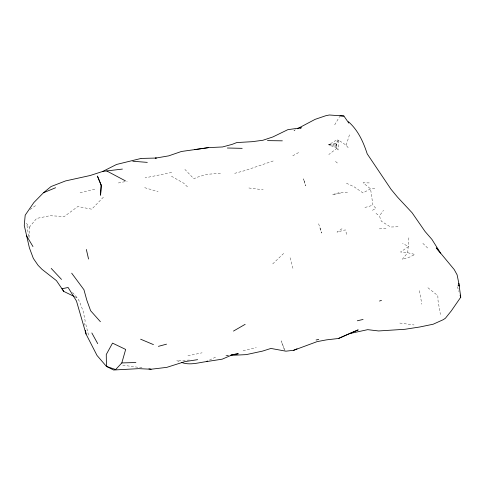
<?xml version="1.0" encoding="UTF-8"?>
<svg xmlns="http://www.w3.org/2000/svg" width="485" height="485" viewBox="0 0 485 485"><rect width="100%" height="100%" fill="white"/><g stroke="black" fill="none" stroke-linecap="round" stroke-linejoin="round"><path stroke-width="0.36" stroke-dasharray="2.42 1.82" d="M29.088 237.577L29.276 227.307L26.645 223.506L28.845 237.414M348.175 147.707L346.169 145.227L338.518 140.098L338.063 149.986L335.675 146.306L335.499 143.596L328.781 144.742L337.445 139.474L336.645 143.827L337.039 148.186L328.794 154.545M408.879 237.808L407.721 252.727L402.138 259.451L409.886 256.977L414.911 254.431L407.721 252.727L400.531 252.006L408.467 246.623L402.568 243.282M346.169 145.227L349.849 133.642M338.518 140.098L336.645 143.827L337.039 148.186L328.775 144.833L335.675 146.306M334.692 124.887L339.658 116.485M398.033 226.762L390.631 227.022L381.319 221.227L379.416 215.952L383.502 210.32M29.276 227.307L36.599 218.438L49.906 215.734L64.372 216.492L77.818 206.525L91.726 209.199L103.972 196.595M272.728 263.925L284.434 252.685M30.034 209.441L35.593 205.628M342.004 228.714L337.02 232.109L345.375 229.872L347.011 235.455M372.438 210.32L375.911 208.295L372.929 205.216L370.564 188.847L363.101 182.839L370.534 182.924M292.764 155.812L299.96 151.793M209.514 360.052L216.643 356.602M295.401 129.81L293.934 130.501L295.971 129.756M273.176 160.971L245.149 170.526L234.679 173.345M364.926 207.489L372.929 205.216M94.781 189.229L79.116 193.072M171.696 172.448L145.088 177.874M243.088 350.697L256.28 347.642M187.938 355.778L202.075 352.813M118.364 182.96L127.234 181.232M340.458 193.145L332.401 194.624L340.518 192.29L347.63 192.302M228.853 355.184L225.228 355.741L228.108 355.553M328.781 144.742L336.645 143.827L335.499 143.596L337.002 145.361M374.802 188.362L370.564 188.847L362.98 192.915L354.074 186.798L345.356 182.712M220.463 173.321L206.592 174.339L196.752 177.401L193.879 178.819L184.888 169.404M189.423 360.046L176.752 360.634L180.02 361.852M379.337 228.853L386.878 228.69M122.778 365.223L143.718 368.042M248.908 187.986L263.161 189.787M399.822 323.065L414.032 324.962M144.682 187.677L158.08 191.648M74.872 296.79L77.485 298.057L79.534 301.585L83.275 311.57L85.172 320.985L84.293 323.707L84.548 325.192M171.435 176.213L183.663 183.172L187.683 187.046M376.008 213.376L379.416 215.952M427.916 287.75L437.834 295.638L438.064 300.912L440.404 314.474M335.505 161.456L337.996 163.542M422.853 243.343L428.322 248.672M72.55 292.491L77.485 298.057M285.004 350.673L281.185 340.882L284.319 349.618M320.003 227.974L321.688 233.061L318.19 222.451M457.397 286.702L458.962 291.606M290.091 257.784L293.219 269.339M85.851 324.532L88.864 336.372M419.464 290.679L421.829 304.174M304.022 180.584L303.398 178.838L305.744 185.852L304.022 180.584"/><path stroke-width="0.73" d="M74.223 296.474L63.771 291.418L61.947 288.769L68.112 287.484L76.478 301.033L86.069 334.11L97.006 355.444L106.427 366.387L115.654 369.564L121.814 362.932L125.67 349.436L112.532 343.131L106.263 354.535L106.427 366.387L113.599 370.007L138.674 368.655L151.126 369.224L166.81 367.357L184.858 361.622L197.619 359.664M348.394 121.699C358.082 130.174 363.313 141.893 367.218 153.866L391.019 189.277L397.506 197.122L412.086 212.751L425.03 231.46L431.911 239.384L440.562 253.115L436.239 247.877L454.233 269.575L457.112 274.837L458.822 283.282L460.75 297.22L451.311 310.873L445.406 318.239L443.278 319.67L433.196 324.216L419.901 326.963L405.042 329.273L378.603 330.958L367.672 329.661L349.382 333.632L338.488 338.488L326.453 339.87L317.081 341.64L293.71 350.279L285.889 351.182L270.921 348.436L262.579 351.098L246.234 354.626L230.987 355.372M140.844 158.504L116.564 164.457L102.82 171.405L90.21 175.503L65.59 180.917L51.046 186.543L43.444 192.775L33.829 202.584L25.196 215.176L24.25 225.392L29.403 247.877L33.356 258.438L38.103 265.35L42.007 269.327L56.43 280.621L63.771 291.418M233.473 331.079L245.167 324.32M297.329 128.767L315.111 119.358L325.787 115.721L329.339 114.993L343.895 116.018L348.788 123.057M181.323 362.337C189.423 365.593 198.074 362.713 206.277 361.622L207.574 360.998M338.488 338.488L358.191 329.885L349.382 333.632M293.71 350.279L297.032 348.836M43.444 192.775L55.623 187.719M300.039 128.264L301.397 127.767L287.823 129.671L272.867 136.946L262.943 140.256L252.091 141.693L236.801 142.554L232.133 144.366L222.548 146.961L208.562 147.622L195 149.574L208.562 147.622M379.5 301.046L381.465 300.361M158.395 346.357L166.537 344.162M357.306 320.785L363.071 319.445M316.087 340.009L318.748 339.409M231.024 354.85L238.274 353.741L232.636 354.699L222.197 359.173L206.277 361.622M196.94 149.289L181.426 151.478L168.683 155.867L155.242 158.171L156.291 158.043L141.183 158.431M102.82 171.405L122.408 169.077M121.814 362.932L135.885 362.525M267.471 140.62L282.349 140.826M227.356 148.01L242.185 148.337M340.04 115.842L343.895 116.018M132.781 161.238L147.294 162.378M148.901 368.873L151.126 369.224M140.626 339.203L153.466 344.617M106.718 170.944L125.439 180.881M458.028 285.186L459.192 286.071L458.822 283.282M51.21 268.411L61.516 279.421M100.407 321.719L90.628 310.746L86.821 300.203L83.941 289.715L71.695 273.188M26.572 235.837L32.968 246.568M91.835 332.959L97.715 343.653M460.077 295.116L460.75 297.22M86.342 249.478L88.561 259.026M85.433 330.394L86.069 334.11M101.135 184.997L100.553 195.237L101.31 185.64L97.412 176.055L101.135 184.997"/></g></svg>
